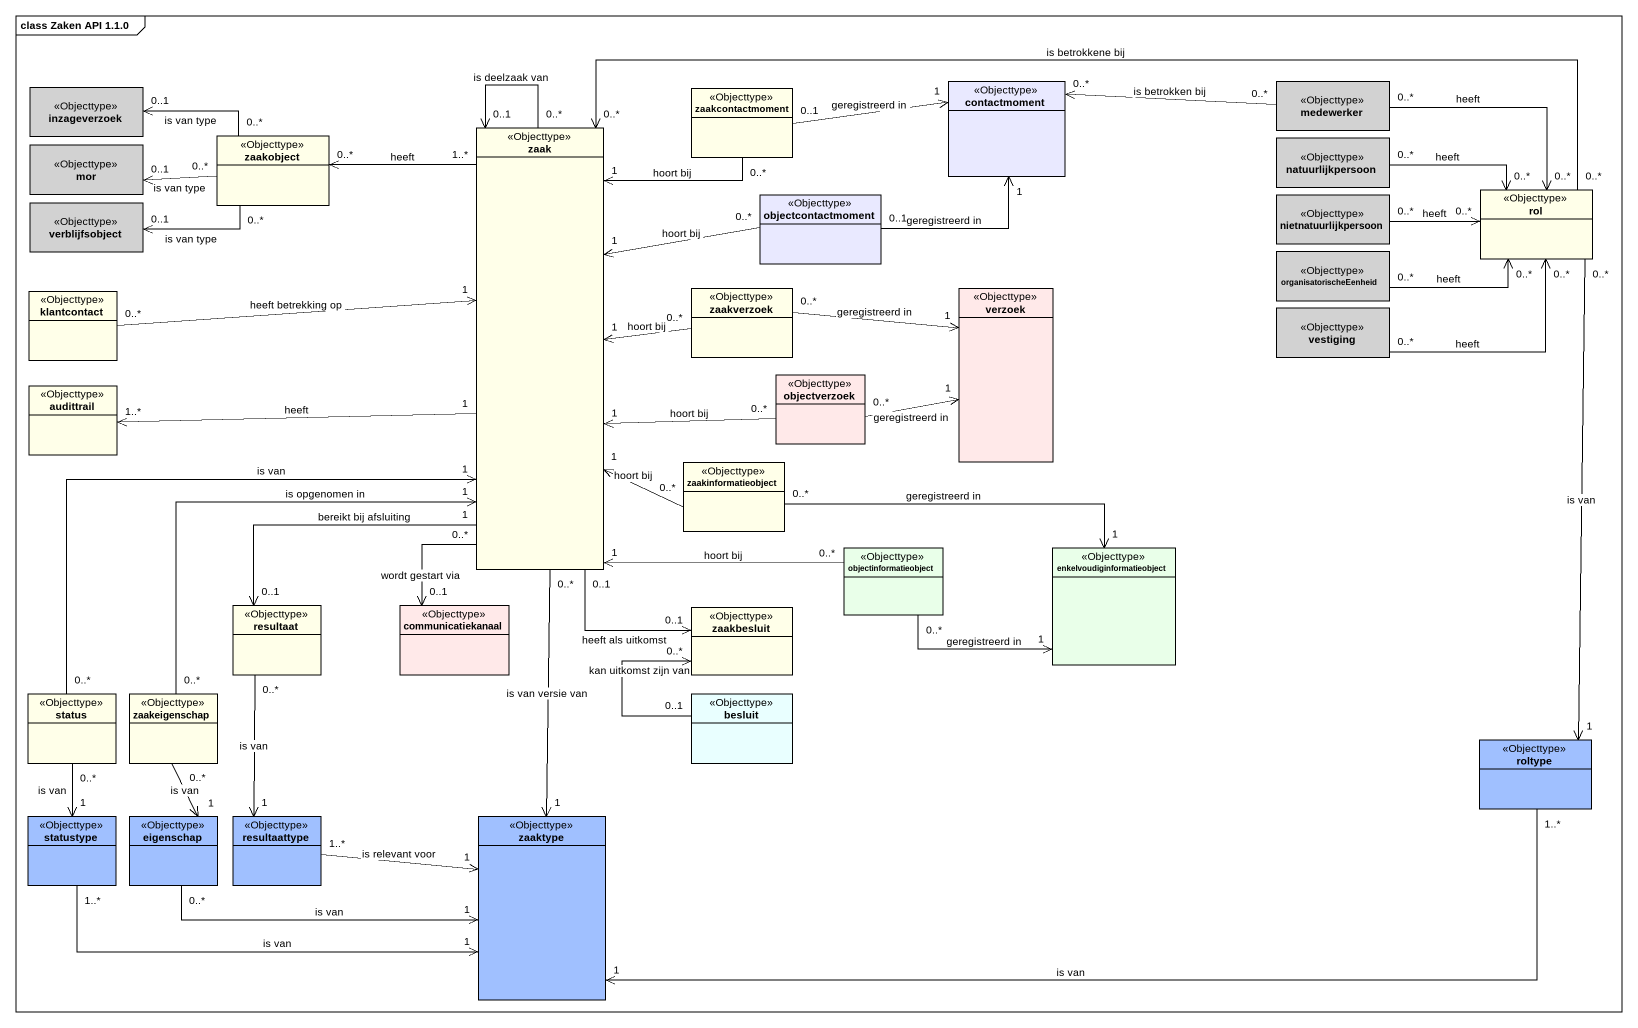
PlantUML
@startuml
mainframe class Zaken API 1.1.0
hide circle
hide empty members
class inzageverzoek <<Objecttype>> #D2D2D2
class zaakcontactmoment <<Objecttype>> #FFFFE9
class contactmoment <<Objecttype>> #E9E9FF
class medewerker <<Objecttype>> #D2D2D2
class zaak <<Objecttype>> #FFFFE9
class mor <<Objecttype>> #D2D2D2
class zaakobject <<Objecttype>> #FFFFE9
class natuurlijkpersoon <<Objecttype>> #D2D2D2
class verblijfsobject <<Objecttype>> #D2D2D2
class objectcontactmoment <<Objecttype>> #E9E9FF
class nietnatuurlijkpersoon <<Objecttype>> #D2D2D2
class rol <<Objecttype>> #FFFFE9
class organisatorischeEenheid <<Objecttype>> #D2D2D2
class klantcontact <<Objecttype>> #FFFFE9
class zaakverzoek <<Objecttype>> #FFFFE9
class verzoek <<Objecttype>> #FFE9E9
class vestiging <<Objecttype>> #D2D2D2
class audittrail <<Objecttype>> #FFFFE9
class objectverzoek <<Objecttype>> #FFE9E9
class zaakinformatieobject <<Objecttype>> #FFFFE9
class objectinformatieobject <<Objecttype>> #E9FFE9
class enkelvoudiginformatieobject <<Objecttype>> #E9FFE9
class resultaat <<Objecttype>> #FFFFE9
class communicatiekanaal <<Objecttype>> #FFE9E9
class zaakbesluit <<Objecttype>> #FFFFE9
class status <<Objecttype>> #FFFFE9
class zaakeigenschap <<Objecttype>> #FFFFE9
class besluit <<Objecttype>> #E9FFFF
class roltype <<Objecttype>> #A0C0FF
class statustype <<Objecttype>> #A0C0FF
class eigenschap <<Objecttype>> #A0C0FF
class resultaattype <<Objecttype>> #A0C0FF
class zaaktype <<Objecttype>> #A0C0FF
zaakcontactmoment "0..*" --> "1" zaak : hoort bij
contactmoment "1" <-left- "0..1" zaakcontactmoment : geregistreerd in
medewerker "0..*" -left-> "0..*" contactmoment : is betrokken bij
medewerker "0..*" -right-> "0..*" rol : heeft
zaak "0..*" --> "0..1" zaak : is deelzaak van
zaak "1..*" -up-> "0..*" zaakobject : heeft
zaak "1" -left-> "1..*" audittrail : heeft
zaak "1" <-- "0..*" zaakinformatieobject : hoort bij
zaak "0..*" --> "0..1" communicatiekanaal : wordt gestart via
zaak "0..1" --> "0..1" zaakbesluit : heeft als uitkomst
zaak "0..*" --> "1" zaaktype : is van versie van
zaakobject "0..*" -left-> "0..1" inzageverzoek : is van type
zaakobject "0..*" -left-> "0..1" mor : is van type
zaakobject "0..*" -left-> "0..1" verblijfsobject : is van type
natuurlijkpersoon "0..*" -right-> "0..*" rol : heeft
objectcontactmoment "0..1" -right-> "1" contactmoment : geregistreerd in
objectcontactmoment "0..*" -left-> "1" zaak : hoort bij
nietnatuurlijkpersoon "0..*" -right-> "0..*" rol : heeft
rol "0..*" -left-> "0..*" zaak : is betrokkene bij
rol "0..*" --> "1" roltype : is van
organisatorischeEenheid "0..*" -right-> "0..*" rol : heeft
klantcontact "0..*" -right-> "1" zaak : heeft betrekking op
zaakverzoek "0..*" -left-> "1" zaak : hoort bij
zaakverzoek "0..*" -right-> "1" verzoek : geregistreerd in
vestiging "0..*" -right-> "0..*" rol : heeft
objectverzoek "0..*" -left-> "1" zaak : hoort bij
objectverzoek "0..*" -right-> "1" verzoek : geregistreerd in
zaakinformatieobject "0..*" -right-> "1" enkelvoudiginformatieobject : geregistreerd in
objectinformatieobject "0..*" -up-> "1" zaak : hoort bij
enkelvoudiginformatieobject "1" <-left- "0..*" objectinformatieobject : geregistreerd in
resultaat "0..1" <-up- "1" zaak : bereikt bij afsluiting
resultaat "0..*" --> "1" resultaattype : is van
zaakbesluit "0..*" <-- "0..1" besluit : kan uitkomst zijn van
status "0..*" -up-> "1" zaak : is van
status "0..*" --> "1" statustype : is van
zaakeigenschap "0..*" -up-> "1" zaak : is opgenomen in
roltype "1..*" -left-> "1" zaaktype : is van
statustype "1..*" -right-> "1" zaaktype : is van
eigenschap "1" <-up- "0..*" zaakeigenschap : is van
eigenschap "0..*" -right-> "1" zaaktype : is van
resultaattype "1..*" -right-> "1" zaaktype : is relevant voor
@enduml
